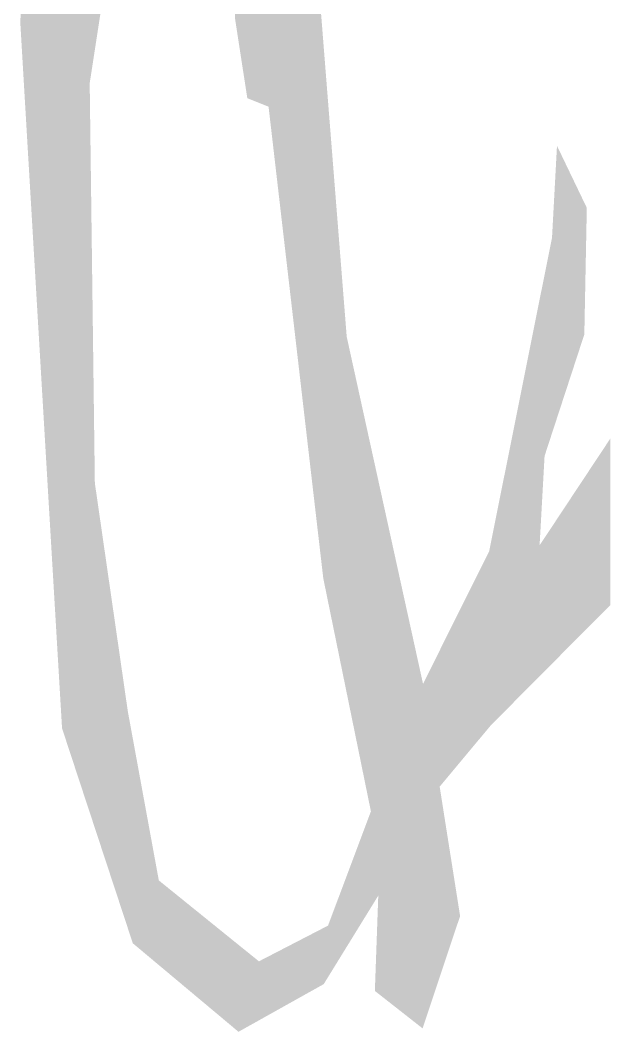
# Model space of a CAD drawing. Extents: x -3102990 to -851544, y -5293060 to -2540151.
# Drawn here: x -1047982 to -1047727.4, y -2678790 to -2678350.8 of the extents above; entities that cross this region are included whole.
import ezdxf

# ---------------------------------------------------------------- set-up
doc = ezdxf.new("R2010")
doc.units = 0
doc.header["$LTSCALE"] = 1000
doc.layers.get('0').update_dxf_attribs({"linetype": 'CONTINUOUS'})
doc.layers.add('HATCH', color=254, linetype='CONTINUOUS')

# ---------------------------------------------------------------- blocks, each defined once
blk = doc.blocks.new('*U3146')
for points in [[(695042.51, -16517.99), (695042.51, -16059.89), (695044.14, -16528.59)], [(695044.14, -16528.59), (695044.14, -16059.89), (695048.37, -16556.04)], [(695048.37, -16556.04), (695048.37, -16059.89), (695053.94, -16558.25)], [(695053.94, -16558.25), (695053.94, -16059.89), (695055.29, -16558.79)], [(695055.29, -16558.79), (695055.29, -16278.47), (695055.98, -16559.07)], [(695055.98, -16559.07), (695055.98, -16288.17), (695057.75, -16559.77)], [(695057.75, -16559.77), (695057.75, -16312.91), (695058.56, -16560.09)], [(695058.56, -16560.09), (695058.56, -16324.19), (695062.13, -16590.87)], [(695062.13, -16590.87), (695062.13, -16374.09), (695063.08, -16599.05)], [(695063.08, -16599.05), (695063.08, -16378.42), (695075.43, -16705.54)], [(694959.53, -16444.62), (694968.54, -16885.68), (694968.54, -16438.62)], [(694968.54, -16885.68), (694968.54, -16438.62), (694972.79, -16898.6)], [(695075.43, -16705.54), (695075.43, -16434.78), (695078.42, -16731.35)], [(694952.58, -16449.25), (694959.53, -16858.28), (694959.53, -16444.62)], [(694959.53, -16858.28), (694959.53, -16444.62), (694968.54, -16885.68)], [(695078.42, -16731.35), (695078.42, -16448.44), (695084.79, -16786.26)], [(694944.32, -16454.75), (694952.58, -16740.91), (694952.58, -16449.25)], [(694952.58, -16740.91), (694952.58, -16449.25), (694959.53, -16858.28)], [(694942.46, -16479.46), (694944.32, -16601.16), (694944.32, -16454.75)], [(694944.32, -16601.16), (694944.32, -16454.75), (694952.58, -16740.91)], [(694939.48, -16519.28), (694942.46, -16569.8), (694942.46, -16479.46)], [(694942.46, -16569.8), (694942.46, -16479.46), (694944.32, -16601.16)], [(695084.79, -16786.26), (695084.79, -16528.7), (695085.01, -16787.35)], [(695085.01, -16787.35), (695085.01, -16531.5), (695087.07, -16797.44)], [(694972.79, -16898.6), (694972.79, -16548.82), (694973.94, -16902.07)], [(695087.07, -16797.44), (695087.07, -16557.47), (695096.04, -16841.33)], [(695194.49, -16622.9), (695196.87, -16709.44), (695196.87, -16578.85)], [(695190.92, -16640.75), (695194.49, -16716.72), (695194.49, -16622.9)], [(694973.94, -16902.07), (694973.94, -16637.86), (694975.26, -16906.09)], [(695188.53, -16652.66), (695190.92, -16727.66), (695190.92, -16640.75)], [(695187.34, -16658.61), (695188.53, -16833.29), (695188.53, -16652.66)], [(695179.54, -16697.53), (695187.34, -16834.49), (695187.34, -16658.61)], [(695096.04, -16841.33), (695096.04, -16670.45), (695107.64, -16898.14)], [(695165.13, -16769.51), (695179.54, -16842.35), (695179.54, -16697.53)], [(695219.04, -16724.43), (695222.43, -16799.16), (695222.43, -16719.32)], [(695211.17, -16736.32), (695219.04, -16802.57), (695219.04, -16724.43)], [(695111.17, -16985.54), (695111.17, -16739.31), (695124.92, -16996.33)], [(695196.87, -16757.92), (695209.98, -16811.69), (695209.98, -16738.11)], [(695209.98, -16738.11), (695211.17, -16810.49), (695211.17, -16736.32)], [(694975.26, -16906.09), (694975.26, -16740.63), (694981.94, -16926.39)], [(695194.49, -16761.51), (695196.87, -16824.89), (695196.87, -16757.92)], [(695190.92, -16766.92), (695194.49, -16827.29), (695194.49, -16761.51)], [(695188.53, -16770.52), (695190.92, -16830.89), (695190.92, -16766.92)], [(695156.15, -16789.8), (695164.37, -16857.78), (695164.37, -16773.31)], [(695164.37, -16773.31), (695165.13, -16856.87), (695165.13, -16769.51)], [(694981.94, -16926.39), (694981.94, -16786.89), (694991.08, -16954.16)], [(695150.41, -16801.29), (695156.15, -16867.63), (695156.15, -16789.8)], [(695124.92, -16996.33), (695124.92, -16801.88), (695131.99, -17001.88)], [(695144.18, -16813.79), (695150.41, -16874.51), (695150.41, -16801.29)], [(695140.61, -16820.96), (695144.18, -16881.98), (695144.18, -16813.79)], [(695132.63, -16836.96), (695140.61, -16977.72), (695140.61, -16820.96)], [(695131.99, -17001.88), (695131.99, -16834.04), (695132.43, -17002.22)], [(694991.08, -16954.16), (694991.08, -16850.19), (694993.46, -16961.39)], [(694993.46, -16961.39), (694993.46, -16863.17), (695004.07, -16970.29)], [(695096.04, -16929.05), (695107.64, -16944.26), (695107.64, -16898.14)], [(695004.07, -16970.29), (695004.07, -16921.07), (695005.94, -16971.85)], [(695087.07, -16952.93), (695096.04, -16963.09), (695096.04, -16929.05)], [(695005.94, -16971.85), (695005.94, -16931.24), (695007.3, -16972.99)], [(695007.3, -16972.99), (695007.3, -16932.35), (695011.65, -16976.63)], [(695011.65, -16976.63), (695011.65, -16935.86), (695021.1, -16984.55)], [(695109.54, -16984.26), (695111.17, -16985.54), (695111.17, -16938.53)], [(695021.1, -16984.55), (695021.1, -16943.51), (695026.23, -16988.85)], [(695026.23, -16988.85), (695026.23, -16947.65), (695027.94, -16990.28)], [(695027.94, -16990.28), (695027.94, -16949.03), (695031.36, -16993.15)], [(695031.36, -16993.15), (695031.36, -16951.8), (695034.75, -16995.99)], [(695085.01, -16954), (695087.07, -16977.65), (695087.07, -16952.93)], [(695034.75, -16995.99), (695034.75, -16954.54), (695036.37, -16997.34)], [(695036.37, -16997.34), (695036.37, -16955.85), (695041.21, -17001.4)], [(695075.43, -16958.95), (695078.42, -16984.68), (695078.42, -16957.41)], [(695078.42, -16957.41), (695084.79, -16981.12), (695084.79, -16954.11)], [(695084.79, -16954.11), (695085.01, -16980.99), (695085.01, -16954)], [(695041.21, -17001.4), (695041.21, -16959.77), (695042.51, -17002.49)], [(695042.51, -17002.49), (695042.51, -16960.82), (695044.14, -17003.86)], [(695063.08, -16965.34), (695075.43, -16986.35), (695075.43, -16958.95)], [(695055.98, -16969), (695057.75, -16996.24), (695057.75, -16968.09)], [(695057.75, -16968.09), (695058.56, -16995.79), (695058.56, -16967.67)], [(695058.56, -16967.67), (695062.13, -16993.79), (695062.13, -16965.83)], [(695062.13, -16965.83), (695063.08, -16993.26), (695063.08, -16965.34)], [(695053.94, -16970.06), (695055.29, -16997.62), (695055.29, -16969.36)], [(695055.29, -16969.36), (695055.98, -16997.23), (695055.98, -16969)]]:
    blk.add_solid(points)
at = {"extrusion": (0, 0, -1)}
for points in [[(-695042.51, -16059.89), (-695044.14, -16528.59), (-695044.14, -16059.89)], [(-695044.14, -16059.89), (-695048.37, -16556.04), (-695048.37, -16059.89)], [(-695048.37, -16059.89), (-695053.94, -16558.25), (-695053.94, -16059.89)], [(-695053.94, -16059.89), (-695055.29, -16558.79), (-695055.29, -16059.89)], [(-695055.29, -16278.47), (-695055.98, -16559.07), (-695055.98, -16288.17)], [(-695055.98, -16288.17), (-695057.75, -16559.77), (-695057.75, -16312.91)], [(-695057.75, -16312.91), (-695058.56, -16560.09), (-695058.56, -16324.19)], [(-695058.56, -16324.19), (-695062.13, -16590.87), (-695062.13, -16374.09)], [(-695062.13, -16374.09), (-695063.08, -16599.05), (-695063.08, -16378.42)], [(-695063.08, -16378.42), (-695075.43, -16705.54), (-695075.43, -16434.78)], [(-694968.54, -16438.62), (-694972.79, -16898.6), (-694972.79, -16439.97)], [(-695075.43, -16434.78), (-695078.42, -16731.35), (-695078.42, -16448.44)], [(-694972.79, -16548.82), (-694972.79, -16439.97), (-694973.94, -16541.39)], [(-694972.79, -16439.97), (-694973.94, -16541.39), (-694973.94, -16440.33)], [(-694973.94, -16541.39), (-694973.94, -16440.33), (-694975.26, -16532.81)], [(-694973.94, -16440.33), (-694975.26, -16532.81), (-694975.26, -16440.75)], [(-694975.26, -16532.81), (-694975.26, -16440.75), (-694981.94, -16489.45)], [(-695078.42, -16448.44), (-695084.79, -16786.26), (-695084.79, -16528.7)], [(-695084.79, -16528.7), (-695085.01, -16787.35), (-695085.01, -16531.5)], [(-695085.01, -16531.5), (-695087.07, -16797.44), (-695087.07, -16557.47)], [(-694972.79, -16548.82), (-694973.94, -16902.07), (-694973.94, -16637.86)], [(-695087.07, -16557.47), (-695096.04, -16841.33), (-695096.04, -16670.45)], [(-695196.87, -16709.44), (-695196.87, -16578.85), (-695209.98, -16669.33)], [(-695196.87, -16578.85), (-695209.98, -16669.33), (-695209.98, -16606.14)], [(-695209.98, -16669.33), (-695209.98, -16606.14), (-695211.17, -16608.61)], [(-695194.49, -16716.72), (-695194.49, -16622.9), (-695196.87, -16709.44)], [(-694973.94, -16637.86), (-694975.26, -16906.09), (-694975.26, -16740.63)], [(-695190.92, -16727.66), (-695190.92, -16640.75), (-695194.49, -16716.72)], [(-695188.53, -16770.52), (-695188.53, -16652.66), (-695190.92, -16727.66)], [(-695187.34, -16834.49), (-695187.34, -16658.61), (-695188.53, -16833.29)], [(-695096.04, -16670.45), (-695107.64, -16898.14), (-695107.64, -16723.25)], [(-695179.54, -16842.35), (-695179.54, -16697.53), (-695187.34, -16834.49)], [(-695107.64, -16944.26), (-695107.64, -16723.25), (-695109.54, -16941.18)], [(-695107.64, -16723.25), (-695109.54, -16941.18), (-695109.54, -16731.88)], [(-695219.04, -16802.57), (-695219.04, -16724.43), (-695222.43, -16799.16)], [(-695109.54, -16941.18), (-695109.54, -16731.88), (-695111.17, -16938.53)], [(-695109.54, -16731.88), (-695111.17, -16938.53), (-695111.17, -16739.31)], [(-695111.17, -16739.31), (-695124.92, -16996.33), (-695124.92, -16801.88)], [(-695209.98, -16811.69), (-695209.98, -16738.11), (-695211.17, -16810.49)], [(-695211.17, -16810.49), (-695211.17, -16736.32), (-695219.04, -16802.57)], [(-694975.26, -16740.63), (-694981.94, -16926.39), (-694981.94, -16786.89)], [(-695196.87, -16824.89), (-695196.87, -16757.92), (-695209.98, -16811.69)], [(-695194.49, -16827.29), (-695194.49, -16761.51), (-695196.87, -16824.89)], [(-695190.92, -16830.89), (-695190.92, -16766.92), (-695194.49, -16827.29)], [(-695164.37, -16857.78), (-695164.37, -16773.31), (-695165.13, -16856.87)], [(-695165.13, -16856.87), (-695165.13, -16769.51), (-695179.54, -16842.35)], [(-695188.53, -16833.29), (-695188.53, -16770.52), (-695190.92, -16830.89)], [(-694981.94, -16786.89), (-694991.08, -16954.16), (-694991.08, -16850.19)], [(-695156.15, -16867.63), (-695156.15, -16789.8), (-695164.37, -16857.78)], [(-695124.92, -16801.88), (-695131.99, -17001.88), (-695131.99, -16834.04)], [(-695150.41, -16874.51), (-695150.41, -16801.29), (-695156.15, -16867.63)], [(-695144.18, -16881.98), (-695144.18, -16813.79), (-695150.41, -16874.51)], [(-695140.61, -16886.26), (-695140.61, -16820.96), (-695144.18, -16881.98)], [(-695131.99, -16834.04), (-695132.43, -17002.22), (-695132.43, -16836.04)], [(-695132.43, -17002.22), (-695132.43, -16836.04), (-695132.63, -17001.62)], [(-695132.43, -16836.04), (-695132.63, -17001.62), (-695132.63, -16836.96)], [(-695132.63, -17001.62), (-695132.63, -16836.96), (-695140.61, -16977.72)], [(-694991.08, -16850.19), (-694993.46, -16961.39), (-694993.46, -16863.17)], [(-694993.46, -16863.17), (-695004.07, -16970.29), (-695004.07, -16921.07)], [(-695140.61, -16977.72), (-695140.61, -16886.26), (-695144.18, -16967)], [(-695140.61, -16886.26), (-695144.18, -16967), (-695144.18, -16908.9)], [(-695144.18, -16967), (-695144.18, -16908.9), (-695150.41, -16948.33)], [(-695004.07, -16921.07), (-695005.94, -16971.85), (-695005.94, -16931.24)], [(-695096.04, -16963.09), (-695096.04, -16929.05), (-695107.64, -16944.26)], [(-695005.94, -16931.24), (-695007.3, -16972.99), (-695007.3, -16932.35)], [(-695007.3, -16932.35), (-695011.65, -16976.63), (-695011.65, -16935.86)], [(-695011.65, -16935.86), (-695021.1, -16984.55), (-695021.1, -16943.51)], [(-695021.1, -16943.51), (-695026.23, -16988.85), (-695026.23, -16947.65)], [(-695026.23, -16947.65), (-695027.94, -16990.28), (-695027.94, -16949.03)], [(-695027.94, -16949.03), (-695031.36, -16993.15), (-695031.36, -16951.8)], [(-695031.36, -16951.8), (-695034.75, -16995.99), (-695034.75, -16954.54)], [(-695087.07, -16977.65), (-695087.07, -16952.93), (-695096.04, -16963.09)], [(-695034.75, -16954.54), (-695036.37, -16997.34), (-695036.37, -16955.85)], [(-695036.37, -16955.85), (-695041.21, -17001.4), (-695041.21, -16959.77)], [(-695078.42, -16984.68), (-695078.42, -16957.41), (-695084.79, -16981.12)], [(-695084.79, -16981.12), (-695084.79, -16954.11), (-695085.01, -16980.99)], [(-695085.01, -16980.99), (-695085.01, -16954), (-695087.07, -16977.65)], [(-695041.21, -16959.77), (-695042.51, -17002.49), (-695042.51, -16960.82)], [(-695042.51, -16960.82), (-695044.14, -17003.86), (-695044.14, -16962.14)], [(-695044.14, -17003.86), (-695044.14, -16962.14), (-695048.37, -17001.49)], [(-695044.14, -16962.14), (-695048.37, -17001.49), (-695048.37, -16965.55)], [(-695075.43, -16986.35), (-695075.43, -16958.95), (-695078.42, -16984.68)], [(-695048.37, -17001.49), (-695048.37, -16965.55), (-695053.94, -16998.38)], [(-695048.37, -16965.55), (-695053.94, -16998.38), (-695053.94, -16970.06)], [(-695057.75, -16996.24), (-695057.75, -16968.09), (-695058.56, -16995.79)], [(-695058.56, -16995.79), (-695058.56, -16967.67), (-695062.13, -16993.79)], [(-695062.13, -16993.79), (-695062.13, -16965.83), (-695063.08, -16993.26)], [(-695063.08, -16993.26), (-695063.08, -16965.34), (-695075.43, -16986.35)], [(-695053.94, -16998.38), (-695053.94, -16970.06), (-695055.29, -16997.62)], [(-695055.29, -16997.62), (-695055.29, -16969.36), (-695055.98, -16997.23)], [(-695055.98, -16997.23), (-695055.98, -16969), (-695057.75, -16996.24)]]:
    blk.add_solid(points, dxfattribs=at)
blk = doc.blocks.new('A$C154754DE')
at = {"layer": 'HATCH', "xscale": 0.9051428572274745, "yscale": 0.9051428567618132, "zscale": 0.9051428569666768}
blk.add_blockref('*U3146', (-527264.48, 26903.33), dxfattribs=at)

msp = doc.modelspace()

# ---------------------------------------------------------------- block references
at = {"ltscale": 1.5}
msp.add_blockref('A$C154754DE', (-1149736.98, -2690302.41), dxfattribs=at)

doc.saveas('drawing.dxf')
